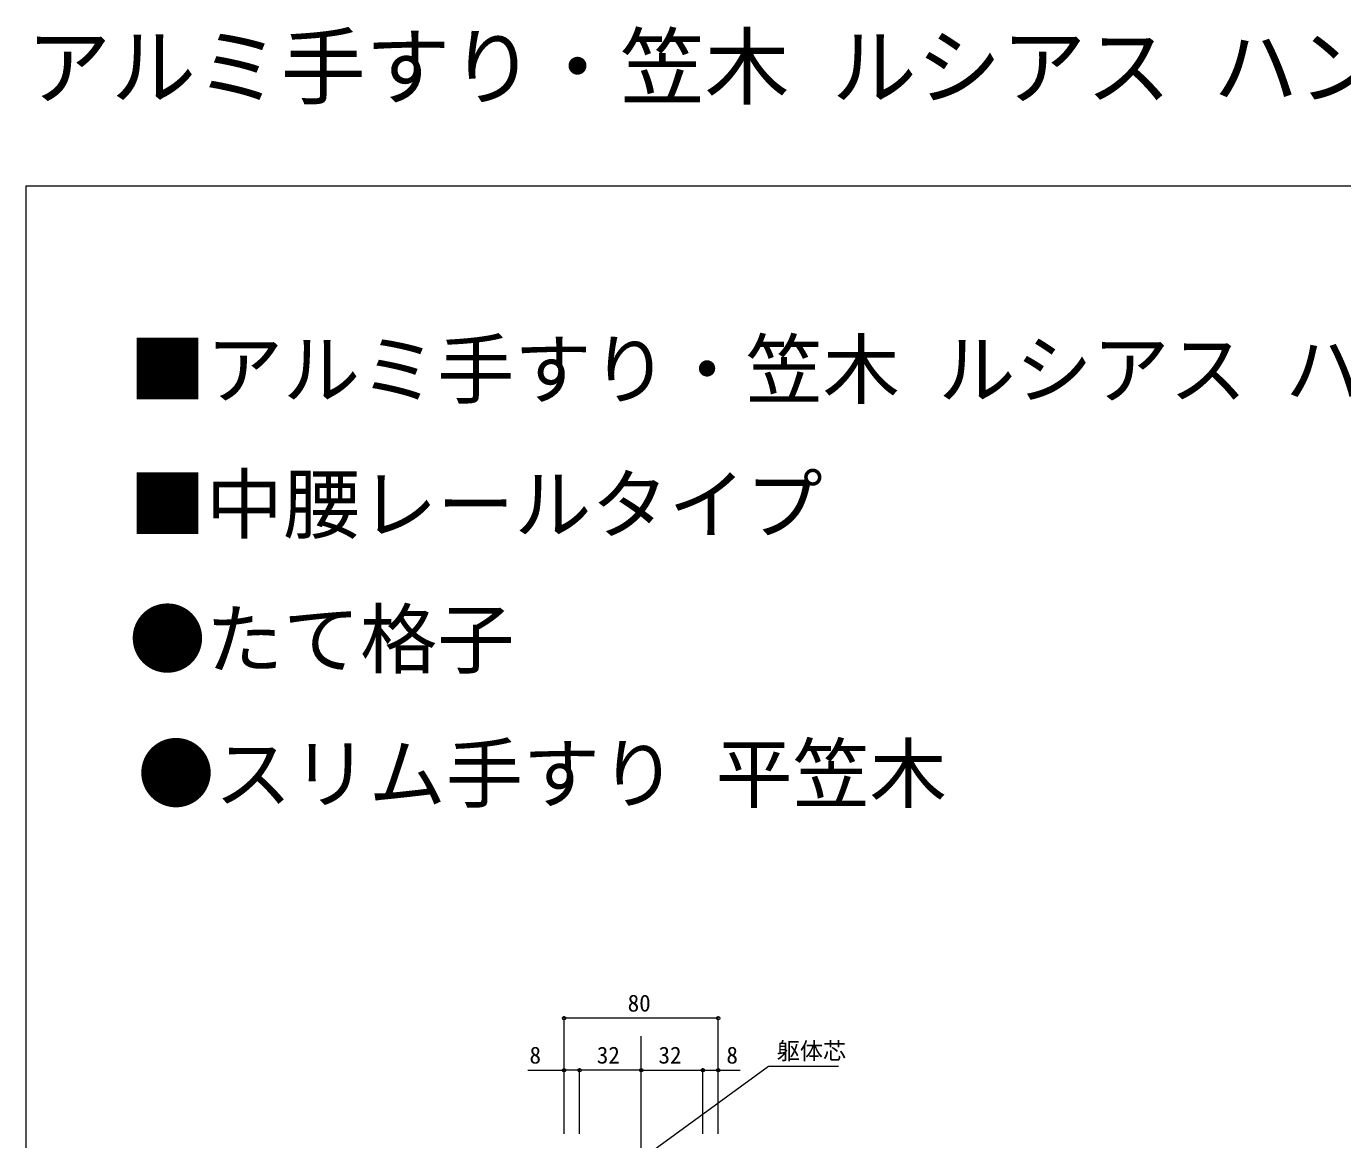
# Model space of a CAD drawing. Units: millimetres, scale not verified. Extents: x -990 to 990, y -1600 to 1603.
# Drawn here: x -990 to -307, y 1025 to 1603 of the extents above; entities that cross this region are included whole.
import ezdxf
from ezdxf.enums import TextEntityAlignment as Align

# ---------------------------------------------------------------- set-up
doc = ezdxf.new("R2010")
doc.units = ezdxf.units.MM
doc.header["$LTSCALE"] = 8
doc.linetypes.add('CHAIN2', pattern=[12, 9, -1, 1, -1])
for name, color, linetype, lineweight in [('0-0_0', 7, 'Continuous', 9), ('0-1_USER1', 3, 'Continuous', 9), ('0-2_YKK_ZWAK', 3, 'Continuous', 9), ('0-7_YSS_K', 6, 'Continuous', 9)]:
    doc.layers.add(name, color=color, linetype=linetype, lineweight=lineweight)
doc.styles.add('ＭＳ ゴシック', font='')
doc.styles.get('ＭＳ ゴシック').set_extended_font_data('MS Gothic')

msp = doc.modelspace()

# ---------------------------------------------------------------- linework, layer by layer
at = {"layer": '0-0_0'}
msp.add_line((-990, 1520), (990, 1520), dxfattribs=at)
msp.add_lwpolyline([(990, -1600), (-990, -1600), (-990, 1520)], dxfattribs=at)
at = {"layer": '0-2_YKK_ZWAK', "linetype": 'CHAIN2'}
msp.add_line((-670.914, 434.888), (-670.914, 1078.517), dxfattribs=at)
at = {"layer": '0-7_YSS_K'}
for p, q in [((-710.914, 1027.888), (-710.914, 1088.888)), ((-630.914, 1087.888), (-710.914, 1087.888)), ((-630.914, 1027.888), (-630.914, 1088.888)), ((-729.686, 1060.888), (-710.914, 1060.888)), ((-710.914, 1027.888), (-710.914, 1061.888)), ((-702.914, 1060.888), (-710.914, 1060.888)), ((-702.914, 1027.889), (-702.914, 1061.888)), ((-702.914, 1027.889), (-702.914, 1061.888)), ((-670.914, 1060.888), (-702.914, 1060.888)), ((-670.914, 1027.888), (-670.914, 1061.888)), ((-670.914, 1027.888), (-670.914, 1061.888)), ((-670.914, 1060.888), (-638.914, 1060.888)), ((-638.914, 1027.888), (-638.914, 1061.888)), ((-638.914, 1027.888), (-638.914, 1061.888)), ((-630.914, 1027.888), (-630.914, 1061.888))]:
    msp.add_line(p, q, dxfattribs=at)
for points in [[(-670.914, 1014.796), (-668.167, 1016.8), (-604.806, 1063.045), (-568.606, 1063.045)], [(-638.914, 1060.888), (-630.914, 1060.888), (-619.514, 1060.888)]]:
    msp.add_lwpolyline(points, dxfattribs=at)
for centre in [(-710.914, 1087.888), (-630.914, 1087.888), (-710.914, 1060.888), (-702.914, 1060.888), (-702.914, 1060.888), (-670.914, 1060.888), (-670.914, 1060.888), (-638.914, 1060.888), (-638.914, 1060.888), (-630.914, 1060.888)]:
    msp.add_circle(centre, 0.85, dxfattribs=at)

# ---------------------------------------------------------------- texts
at = {"layer": '0-1_USER1', "style": 'ＭＳ ゴシック'}
for s, height, p in [('アルミ手すり・笠木 ルシアス ハンドレール ', 32.26, (-990, 1556)), ('■アルミ手すり・笠木 ルシアス ハンドレール ', 29.33, (-936.793, 1401.237)), ('■中腰レールタイプ ', 29.33, (-936.793, 1331.237)), ('●たて格子 ', 29.33, (-936.793, 1261.237)), ('●スリム手すり 平笠木 ', 29.33, (-932.341, 1191.379))]:
    msp.add_text(s, height=height, dxfattribs=at).set_placement(p, align=Align.BOTTOM_LEFT)
at = {"layer": '0-7_YSS_K', "style": 'ＭＳ ゴシック'}
for s, p in [('80', (-677.954, 1088.688)), ('8', (-728.886, 1061.688)), ('32', (-693.954, 1061.688)), ('32', (-661.954, 1061.688)), ('8', (-626.714, 1061.688)), ('躯体芯', (-600.606, 1063.845))]:
    msp.add_text(s, height=8.798, dxfattribs=at).set_placement(p, align=Align.BOTTOM_LEFT)

doc.saveas('drawing.dxf')
